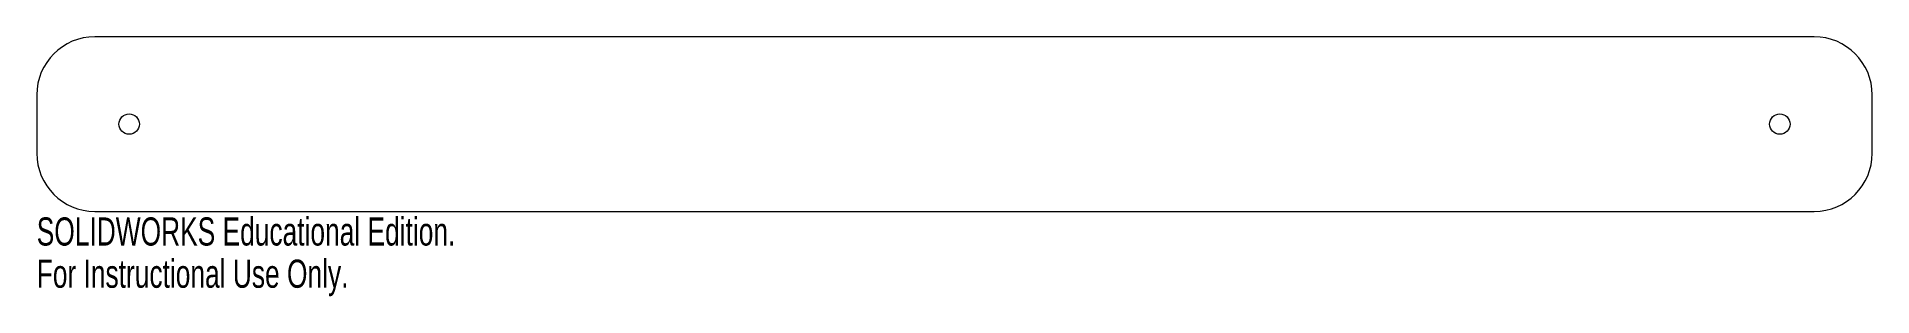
# Model space of a CAD drawing. Header units: millimetres. Extents: x -158 to 158, y -30 to 15.
import ezdxf

# ---------------------------------------------------------------- set-up
doc = ezdxf.new("R2010")
doc.units = ezdxf.units.MM
doc.styles.add('SLDTEXTSTYLE0', font='TXT', dxfattribs={"width": 0.7})

msp = doc.modelspace()

# ---------------------------------------------------------------- linework, layer by layer
at = {"color": 7, "linetype": 'Continuous', "lineweight": 15}
for p, q in [((147.69, 15), (-147.69, 15)), ((-157.69, 5), (-157.69, -5)), ((157.69, -5), (157.69, 5)), ((-147.69, -15), (147.69, -15))]:
    msp.add_line(p, q, dxfattribs=at)
at = {"color": 1, "linetype": 'Continuous', "lineweight": 15}
for centre in [(-141.81, 0), (141.81, 0)]:
    msp.add_circle(centre, 1.75, dxfattribs=at)
at = {"color": 7, "linetype": 'Continuous', "lineweight": 15}
for centre, start, end in [((-147.69, 5), 90, 180), ((147.69, 5), 0, 90), ((-147.69, -5), 180, 270), ((147.69, -5), 270, 0)]:
    msp.add_arc(centre, 10, start, end, dxfattribs=at)

# ---------------------------------------------------------------- texts
at = {"color": 7, "linetype": 'Continuous', "char_height": 4.8336, "attachment_point": 1, "style": 'SLDTEXTSTYLE0'}
for s, insert in [('SOLIDWORKS Educational Edition.', (-157.69, -16.02)), ('For Instructional Use Only.', (-157.69, -23.27))]:
    msp.add_mtext(s, dxfattribs=dict(at, insert=insert))

doc.saveas('drawing.dxf')
